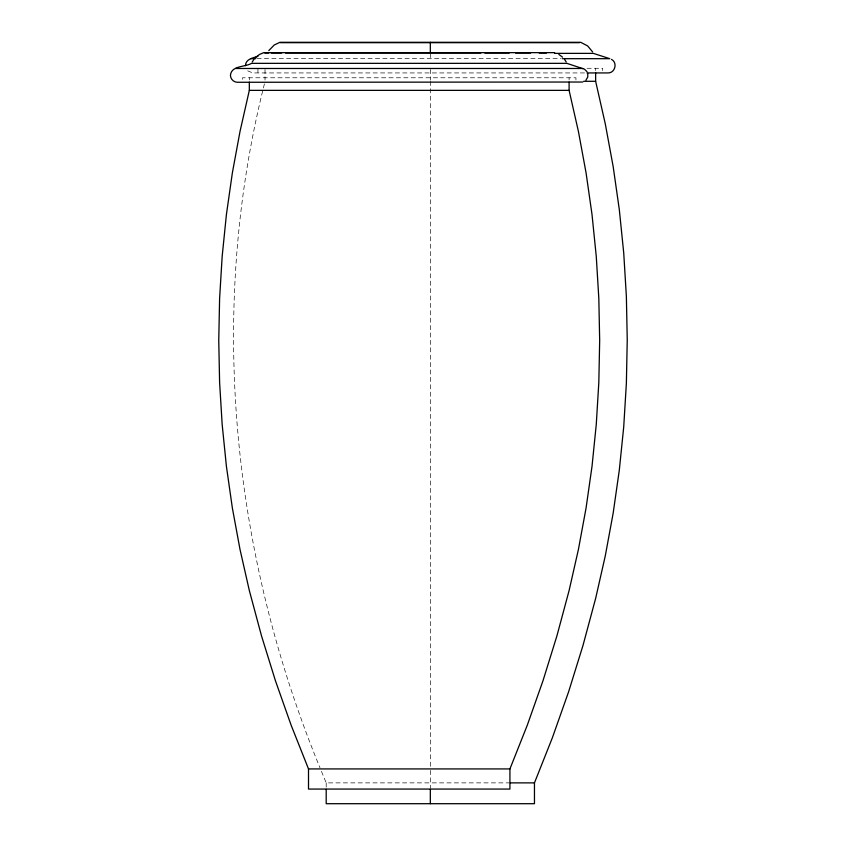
<?xml version="1.0" encoding="UTF-8"?>
<svg xmlns="http://www.w3.org/2000/svg" width="846" height="846" viewBox="0 0 846 846"><rect width="100%" height="100%" fill="white"/><g stroke="black" fill="none" stroke-linecap="round" stroke-linejoin="round"><path stroke-width="0.63" stroke-dasharray="4.23 3.17" d="M264.428 83.87C207.333 310.281 231.54 552.829 320.021 767.882M256.983 58.681L561.11 58.681M586.987 68.283L602.701 68.283L602.701 70.609M584.523 72.936L252.743 72.936L247.614 70.81M321.448 771.341L326.196 782.878L509.049 782.878M595.637 68.283L595.637 70.535M575.936 80.021L575.936 77.779L242.495 77.779L242.495 80.021M569.104 77.779L569.104 79.958M430.328 53.372L430.328 60.552M430.328 69.446L430.328 80.137M430.328 81.301L430.328 767.882M430.328 770.389L430.328 788.081M326.196 782.878L326.196 788.081M265.02 69.414L265.02 80.084M257.945 68.283L257.945 72.936M249.327 77.779L249.327 79.958"/><path stroke-width="1.27" d="M245.488 65.681C245.456 59.157 253.091 57.771 257.924 56.396M249.327 82.136L249.327 90.363L240.021 131.416L232.375 172.806L226.421 214.482L222.17 256.349L219.611 298.363L218.754 340.452L219.611 382.529L222.17 424.544L226.421 466.421L232.375 508.086L240.021 549.488L249.327 590.529L261.53 635.949L275.479 680.871L291.14 725.212L308.504 768.929L308.504 789.064L509.927 789.064L509.927 768.929L527.291 725.212L542.952 680.871L556.901 635.949L569.104 590.529L578.41 549.488L586.056 508.086L592.01 466.421L596.261 424.544L598.82 382.529L599.677 340.452L598.82 298.363L596.261 256.349L592.01 214.482L586.056 172.806L578.41 131.416L569.104 90.363L569.104 82.136M326.196 789.381L326.196 803.7L534.461 803.7L534.461 782.878L552.406 737.68L568.597 691.827L583.01 645.392L595.637 598.429L605.26 555.991L613.16 513.194L619.314 470.112L623.724 426.818L626.368 383.375L627.246 339.87L626.368 296.354L623.724 252.922L619.314 209.618L613.16 166.535L605.26 123.738L595.637 81.301L595.637 72.788M252.224 61.98L253.874 59.41M268.817 50.591L274.284 44.965L279.973 42.3L580.673 42.3L587.632 45.906L592.634 51.944M585.929 80.222L587.748 77.071L587.748 73.443M255.915 57.137L259.585 54.419L263.793 52.642L554.638 52.642M587.05 71.751L584.48 69.182L566.873 63.344L251.558 63.344C245.287 67.204 231.37 65.385 230.44 75.262C230.419 79.016 233.708 82.295 237.462 82.273L582.788 82.03M280.428 42.681L579.468 42.681M264.787 53.012L268.668 53.012M271.259 53.012L281.644 53.012M285.536 53.012L480.866 53.012M484.79 53.012L509.239 53.012M515.542 53.012L530.569 53.012M539.219 53.012L546.484 53.012M554.648 53.372L593.332 53.372L609.786 58.681L562.41 58.681M250.871 58.681L255.756 58.681M235.643 68.484L582.788 68.484M586.987 72.936L607.904 72.936C615.031 73.253 617.866 62.689 611.531 59.4M583.655 81.301L595.637 81.301M249.327 90.363L569.104 90.363M308.504 768.929L509.927 768.929M510.318 782.878L534.461 782.878M558.846 54.419L562.516 57.137M564.557 59.41L566.207 61.98M430.328 42.3L430.328 51.944M430.328 789.381L430.328 803.7"/></g></svg>
